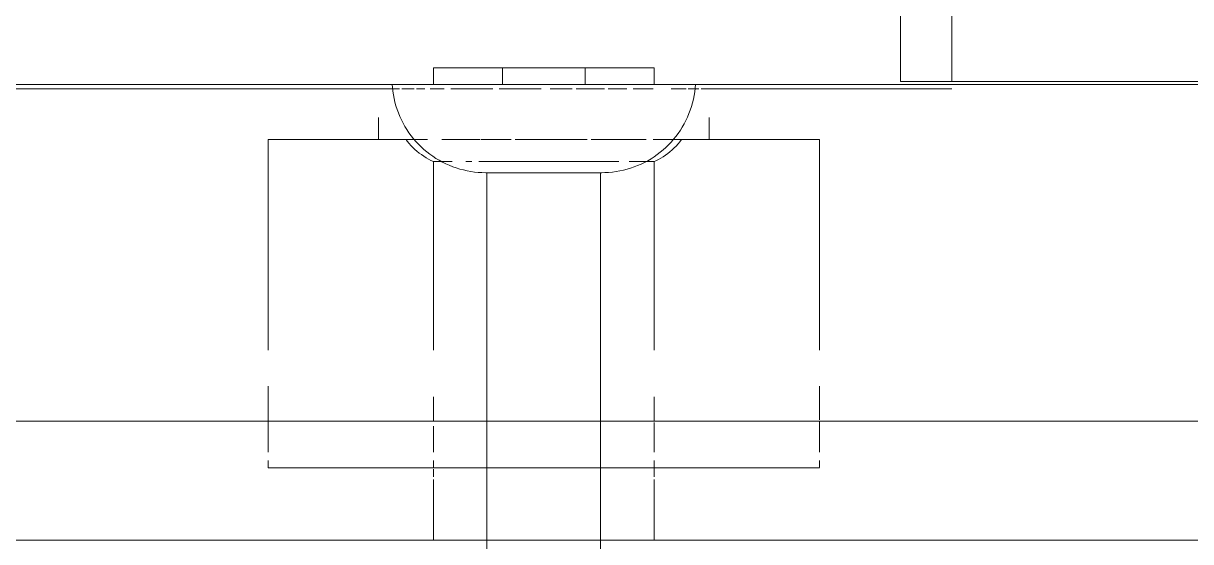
# Model space of a CAD drawing. Header units: millimetres. Extents: x -4000 to 187956, y -58990 to 162485.
# Drawn here: x 831.7 to 1043.3, y 81017 to 81111.1 of the extents above; entities that cross this region are included whole.
import ezdxf

# ---------------------------------------------------------------- set-up
doc = ezdxf.new("R2010")
doc.units = ezdxf.units.MM
for name, color, linetype, lineweight in [('A-FLOR', 192, 'Continuous', 13), ('A-FLOR-PATT', 8, 'Continuous', 13), ('A-WALL', 113, 'Continuous', 13), ('P-SANR-FIXT', 6, 'Continuous', 9)]:
    doc.layers.add(name, color=color, linetype=linetype, lineweight=lineweight)

# ---------------------------------------------------------------- blocks, each defined once
blk = doc.blocks.new('C2400 - C2400-504579-0_000')
at = {"layer": 'P-SANR-FIXT', "color": 250}
for p, q in [((-20, 3), (-20, 0)), ((-19.32, 3), (-20, 3)), ((-3.77, 3), (-20, 3)), ((-7.5, 3), (-7.5, 0)), ((-3.75, 3), (-7.5, 3)), ((7.5, 3), (-7.5, 3)), ((-7.5, 3), (-7.5, 0)), ((-3.75, 3), (-7.5, 3)), ((7.5, 3), (-7.5, 3)), ((-7.5, 3), (-7.5, 0)), ((-3.75, 3), (-7.5, 3)), ((7.5, 3), (-7.5, 3)), ((7.5, 3), (3.75, 3)), ((7.5, 3), (3.75, 3)), ((7.5, 3), (3.75, 3)), ((20, 3), (3.77, 3)), ((7.5, 0), (7.5, 3)), ((7.5, 0), (7.5, 3)), ((7.5, 0), (7.5, 3)), ((20, 3), (19.32, 3)), ((20, 0), (20, 3)), ((-26.15, 0), (-304.5, 0)), ((304.5, 0), (26.15, 0)), ((-16.16, 0), (-26.15, 0)), ((-16.16, 0), (-26.15, 0)), ((-16.16, 0), (-26.15, 0)), ((-16.16, 0), (-26.15, 0)), ((0, 0), (-15.68, 0)), ((0, 0), (-15.68, 0)), ((0, 0), (-15.68, 0)), ((0, 0), (-15.68, 0)), ((26.15, 0), (0, 0)), ((26.15, 0), (0, 0)), ((26.15, 0), (0, 0)), ((26.15, 0), (0, 0)), ((-10.3, -16), (-10.3, -116.64)), ((0, -16), (-10.3, -16)), ((-10.3, -16), (-10.3, -116.64)), ((0, -16), (-10.3, -16)), ((-10.3, -16), (-10.3, -116.64)), ((0, -16), (-10.3, -16)), ((-10.3, -16), (-10.3, -116.64)), ((0, -16), (-10.3, -16)), ((10.3, -16), (0, -16)), ((10.3, -16), (0, -16)), ((10.3, -16), (0, -16)), ((10.3, -16), (0, -16)), ((10.3, -116.64), (10.3, -16)), ((10.3, -116.64), (10.3, -16)), ((10.3, -116.64), (10.3, -16)), ((10.3, -116.64), (10.3, -16)), ((-267.5, -82.69), (-8.92, -82.69)), ((-8.92, -82.69), (-267.5, -82.69)), ((8.92, -82.69), (267.55, -82.69)), ((267.55, -82.69), (8.92, -82.69))]:
    blk.add_line(p, q, dxfattribs=at)
at = {"layer": 'P-SANR-FIXT', "color": 252}
for p, q in [((-3.77, 3), (-19.32, 3)), ((19.32, 3), (3.77, 3)), ((-27, 0), (-30, 0)), ((30, 0), (27, 0)), ((-30, -6), (-30, -10)), ((30, -10), (30, -6)), ((-50, -48.19), (-50, -10)), ((-50, -10), (-21.06, -10)), ((22.35, -10), (50, -10)), ((50, -10), (50, -48.19)), ((-50, -61.06), (-50, -56.65)), ((50, -56.65), (50, -60.86)), ((-8.92, -61.06), (-288.04, -61.06)), ((-50, -61.06), (-8.92, -61.06)), ((288.04, -61.06), (8.92, -61.06)), ((8.92, -61.06), (50, -61.06))]:
    blk.add_line(p, q, dxfattribs=at)
at = {"layer": 'P-SANR-FIXT', "color": 254}
for p, q in [((3.77, 3), (-3.77, 3)), ((0, 3), (-3.77, 3)), ((-1.94, 3), (-3.75, 3)), ((-1.94, 3), (-3.75, 3)), ((-1.94, 3), (-3.75, 3)), ((0, 3), (-1.94, 3)), ((0, 3), (-1.94, 3)), ((0, 3), (-1.94, 3)), ((1.94, 3), (0, 3)), ((1.94, 3), (0, 3)), ((1.94, 3), (0, 3)), ((3.77, 3), (0, 3)), ((3.75, 3), (1.94, 3)), ((3.75, 3), (1.94, 3)), ((3.75, 3), (1.94, 3)), ((-16.16, 0), (-26.15, 0)), ((-3.75, 0), (-15.61, 0)), ((26.15, 0), (3.75, 0)), ((-16.16, 0), (-26.15, 0)), ((-16.16, 0), (-26.15, 0)), ((-16.16, 0), (-26.15, 0)), ((-16.16, 0), (-26.15, 0)), ((-15.68, 0), (-16.16, 0)), ((-15.68, 0), (-16.16, 0)), ((-15.68, 0), (-16.16, 0)), ((-15.68, 0), (-16.16, 0)), ((-3.99, 0), (-15.68, 0)), ((-3.99, 0), (-15.68, 0)), ((-3.99, 0), (-15.68, 0)), ((-3.99, 0), (-15.68, 0)), ((-7.5, 0), (-7.24, 0)), ((-7.5, 0), (-7.24, 0)), ((-7.5, 0), (-7.24, 0)), ((-7.5, 0), (-7.24, 0)), ((-7.5, 0), (-7.24, 0)), ((-7.5, 0), (-7.24, 0)), ((-7.24, 0), (-6.5, 0)), ((-7.24, 0), (-6.5, 0)), ((-7.24, 0), (-6.5, 0)), ((-7.24, 0), (-6.5, 0)), ((-7.24, 0), (-6.5, 0)), ((-7.24, 0), (-3.75, 0)), ((-6.5, 0), (-5.3, 0)), ((-6.5, 0), (-5.3, 0)), ((-6.5, 0), (-5.3, 0)), ((-6.5, 0), (-3.75, 0)), ((-6.5, 0), (-5.3, 0)), ((-5.3, 0), (-3.75, 0)), ((-5.3, 0), (-3.75, 0)), ((-5.3, 0), (-3.75, 0)), ((-5.3, 0), (-1.94, 0)), ((-3.75, 0), (-1.94, 0)), ((-3.75, 0), (-1.94, 0)), ((-1.94, 0), (0, 0)), ((-1.94, 0), (0, 0)), ((-1.94, 0), (1.94, 0)), ((0, 0), (1.94, 0)), ((0, 0), (1.94, 0)), ((1.94, 0), (3.75, 0)), ((1.94, 0), (5.3, 0)), ((1.94, 0), (6.5, 0)), ((3.75, 0), (5.3, 0)), ((3.75, 0), (5.3, 0)), ((3.75, 0), (6.5, 0)), ((3.75, 0), (5.3, 0)), ((16.16, 0), (3.99, 0)), ((16.16, 0), (3.99, 0)), ((16.16, 0), (3.99, 0)), ((16.16, 0), (3.99, 0)), ((5.3, 0), (6.5, 0)), ((5.3, 0), (6.5, 0)), ((5.3, 0), (6.5, 0)), ((5.3, 0), (6.5, 0)), ((6.5, 0), (7.24, 0)), ((6.5, 0), (7.24, 0)), ((6.5, 0), (7.24, 0)), ((6.5, 0), (7.24, 0)), ((6.5, 0), (7.24, 0)), ((6.5, 0), (7.24, 0)), ((7.24, 0), (7.5, 0)), ((7.24, 0), (7.5, 0)), ((7.24, 0), (7.5, 0)), ((7.24, 0), (7.5, 0)), ((7.24, 0), (7.5, 0)), ((7.24, 0), (7.5, 0)), ((26.15, 0), (16.16, 0)), ((26.15, 0), (16.16, 0)), ((26.15, 0), (16.16, 0)), ((26.15, 0), (16.16, 0)), ((-28.53, -10), (-22.05, -10)), ((-21.91, -10), (-23.37, -10)), ((-21.91, -10), (-23.37, -10)), ((24.94, -10), (28.53, -10)), ((-18.48, -13.99), (-20, -13.99)), ((-13.06, -13.99), (-14.14, -13.99)), ((-9.98, -13.99), (-11.11, -13.99)), ((20, -13.99), (16.63, -13.99)), ((0, -16), (-8.92, -16)), ((0, -16), (-8.92, -16)), ((0, -16), (-8.92, -16)), ((0, -16), (-8.92, -16)), ((8.92, -16), (0, -16)), ((8.92, -16), (0, -16)), ((8.92, -16), (0, -16)), ((8.92, -16), (0, -16)), ((-50, -61.06), (-50, -66.71)), ((20, -66.71), (20, -61.35)), ((50, -66.71), (50, -61.06)), ((-20, -62.01), (-20, -66.71)), ((-50, -68.25), (-50, -69.54)), ((-20, -68.25), (-20, -69.54)), ((20, -69.54), (20, -68.25)), ((50, -69.48), (50, -68.25)), ((-8.92, -82.69), (8.92, -82.69)), ((8.92, -82.69), (-8.92, -82.69))]:
    blk.add_line(p, q, dxfattribs=at)
at = {"layer": 'P-SANR-FIXT', "color": 50}
for p, q in [((3.75, 0), (-3.75, 0)), ((-19.9, 0), (-27, 0)), ((-17.63, 0), (-27, 0)), ((-20, 0), (-19.32, 0)), ((-20, 0), (-19.32, 0)), ((-17.63, 0), (-19.9, 0)), ((-19.32, 0), (-17.72, 0)), ((-19.32, 0), (-17.72, 0)), ((-16.34, 0), (-17.63, 0)), ((-15.68, 0), (-16.16, 0)), ((-15.68, 0), (-16.16, 0)), ((-15.68, 0), (-16.16, 0)), ((-15.68, 0), (-16.16, 0)), ((-9.27, 0), (-15.84, 0)), ((-4, 0), (-15.84, 0)), ((-15.74, 0), (-14.14, 0)), ((-15.74, 0), (-14.14, 0)), ((-14.14, 0), (-10, 0)), ((-14.14, 0), (-10, 0)), ((-10, 0), (-8.87, 0)), ((-10, 0), (-8.87, 0)), ((-4, 0), (-8.52, 0)), ((-8.15, 0), (-5.18, 0)), ((-8.15, 0), (-5.18, 0)), ((-5.18, 0), (-3.77, 0)), ((-5.18, 0), (-3.77, 0)), ((0, 0), (-4, 0)), ((0, 0), (-4, 0)), ((0, 0), (-3.99, 0)), ((0, 0), (-3.99, 0)), ((0, 0), (-3.99, 0)), ((0, 0), (-3.99, 0)), ((-3.77, 0), (0, 0)), ((-3.77, 0), (0, 0)), ((-3.75, 0), (-1.94, 0)), ((-3.75, 0), (-1.94, 0)), ((-3.75, 0), (-1.94, 0)), ((-1.94, 0), (0, 0)), ((-1.94, 0), (0, 0)), ((-1.94, 0), (0, 0)), ((0, 0), (1.94, 0)), ((3.99, 0), (0, 0)), ((0, 0), (1.94, 0)), ((3.99, 0), (0, 0)), ((3.99, 0), (0, 0)), ((3.99, 0), (0, 0)), ((4, 0), (0, 0)), ((4, 0), (0, 0)), ((0, 0), (1.94, 0)), ((0, 0), (3.77, 0)), ((0, 0), (3.77, 0)), ((1.94, 0), (3.75, 0)), ((1.94, 0), (3.75, 0)), ((1.94, 0), (3.75, 0)), ((3.77, 0), (5.18, 0)), ((3.77, 0), (5.18, 0)), ((5.5, 0), (4, 0)), ((17.63, 0), (4, 0)), ((5.61, 0), (10, 0)), ((5.61, 0), (10, 0)), ((16.34, 0), (5.94, 0)), ((10, 0), (14.14, 0)), ((10, 0), (14.14, 0)), ((14.14, 0), (16.29, 0)), ((14.14, 0), (16.29, 0)), ((19.9, 0), (17.63, 0)), ((27, 0), (17.63, 0)), ((17.72, 0), (19.32, 0)), ((17.72, 0), (19.32, 0)), ((19.32, 0), (20, 0)), ((19.32, 0), (20, 0)), ((27, 0), (20.55, 0)), ((-15.94, -10), (-18.48, -10)), ((-15.94, -10), (-18.48, -10)), ((-18.02, -10), (-15.61, -10)), ((-17.63, -10), (-15.84, -10)), ((-17.63, -10), (-15.84, -10)), ((-14.68, -10), (-15.94, -10)), ((-14.68, -10), (-15.94, -10)), ((-15.46, -10), (-12.05, -10)), ((-15.19, -10), (-11.6, -10)), ((-14.99, -10), (-12.05, -10)), ((-11.9, -10), (-14.68, -10)), ((-11.9, -10), (-14.68, -10)), ((-11.43, -10), (-6.25, -10)), ((-6.23, -10), (-11.3, -10)), ((-10.97, -10), (-5.89, -10)), ((-10.78, -10), (-6.3, -10)), ((-6.28, -10), (-10.67, -10)), ((-5.18, -10), (0, -10)), ((-5.18, -10), (0, -10)), ((0, -10), (-5.17, -10)), ((0, -10), (-5.17, -10)), ((-4.87, -10), (7.45, -10)), ((0, -10), (7.87, -10)), ((0, -10), (7.87, -10)), ((7.83, -10), (0, -10)), ((7.83, -10), (0, -10)), ((8.6, -10), (18.56, -10)), ((9.05, -10), (17.63, -10)), ((10.67, -10), (9.2, -10)), ((13.69, -10), (9.2, -10)), ((9.27, -10), (10.78, -10)), ((13.69, -10), (11.56, -10)), ((11.7, -10), (13.93, -10)), ((18.48, -10), (15.35, -10)), ((18.48, -10), (15.35, -10)), ((15.43, -10), (17.63, -10)), ((19.82, -10), (22.35, -10)), ((20.55, -10), (23.5, -10)), ((20.55, -10), (23.5, -10)), ((22.89, -10), (20.81, -10)), ((22.89, -10), (20.81, -10)), ((-16.63, -13.99), (-18.48, -13.99)), ((-16.63, -13.99), (-18.48, -13.99)), ((-8.32, -13.99), (-9.98, -13.99)), ((0, -13.99), (-9.98, -13.99)), ((-4.89, -13.99), (-7.65, -13.99)), ((0, -13.99), (-3.9, -13.99)), ((3.9, -13.99), (0, -13.99)), ((13.6, -13.99), (0, -13.99)), ((7.65, -13.99), (4.89, -13.99)), ((13.6, -13.99), (8.32, -13.99)), ((8.92, -61.06), (-8.92, -61.06)), ((-8.92, -61.06), (8.92, -61.06)), ((-8.92, -69.54), (8.92, -69.54))]:
    blk.add_line(p, q, dxfattribs=at)
at = {"layer": 'P-SANR-FIXT', "color": 253}
for p, q in [((-27, 0), (-28.53, 0)), ((28.53, 0), (27, 0)), ((-50, -10), (-50, -13.43)), ((-30, -10), (-22.05, -10)), ((23.5, -10), (30, -10)), ((50, -13.43), (50, -10)), ((-50, -13.43), (-50, -48.19)), ((-20, -13.99), (-20, -48.19)), ((-18.48, -13.99), (-20, -13.99)), ((-13.06, -13.99), (-14.14, -13.99)), ((-9.98, -13.99), (-11.81, -13.99)), ((20, -13.99), (15.48, -13.99)), ((20, -48.19), (20, -13.99)), ((50, -48.19), (50, -13.43)), ((-50, -54.74), (-50, -57.37)), ((50, -57.37), (50, -54.74)), ((-20, -56.65), (-20, -61.06)), ((20, -61.06), (20, -56.65)), ((-50, -57.37), (-50, -61.06)), ((50, -60.86), (50, -57.37)), ((-50, -66.71), (-50, -61.06)), ((50, -61.06), (50, -66.71)), ((-50, -69.54), (-50, -68.25)), ((-50, -69.54), (-8.92, -69.54)), ((-20, -69.81), (-20, -71.18)), ((8.92, -69.54), (50, -69.54)), ((20, -71.18), (20, -69.62)), ((50, -68.25), (50, -69.48)), ((-20, -71.68), (-20, -82.69)), ((20, -82.69), (20, -71.68))]:
    blk.add_line(p, q, dxfattribs=at)
at = {"layer": 'P-SANR-FIXT', "color": 250, "flags": 128}
for points in [[(-10.53, -16), (-11.21, -15.99), (-11.89, -15.95), (-12.56, -15.88), (-13.24, -15.78), (-13.91, -15.66), (-14.57, -15.51), (-15.23, -15.34), (-15.88, -15.14), (-16.52, -14.91), (-17.15, -14.66), (-17.77, -14.38), (-18.38, -14.08), (-18.98, -13.75), (-19.56, -13.4), (-20.13, -13.03), (-20.68, -12.64), (-21.22, -12.22), (-21.74, -11.78), (-22.24, -11.32), (-22.72, -10.84), (-23.19, -10.35), (-23.63, -9.83), (-24.06, -9.3), (-24.46, -8.75), (-24.83, -8.19), (-25.19, -7.61), (-25.52, -7.01), (-25.83, -6.41), (-26.12, -5.79), (-26.37, -5.16), (-26.61, -4.52), (-26.82, -3.87), (-27, -3.22), (-27.15, -2.56), (-27.28, -1.89), (-27.38, -1.22), (-27.46, -0.54), (-27.5, 0)], [(-10.53, -16), (-11.21, -15.99), (-11.89, -15.95), (-12.56, -15.88), (-13.24, -15.78), (-13.91, -15.66), (-14.57, -15.51), (-15.23, -15.34), (-15.88, -15.14), (-16.52, -14.91), (-17.15, -14.66), (-17.77, -14.38), (-18.38, -14.08), (-18.98, -13.75), (-19.56, -13.4), (-20.13, -13.03), (-20.68, -12.64), (-21.22, -12.22), (-21.74, -11.78), (-22.24, -11.32), (-22.72, -10.84), (-23.19, -10.35), (-23.63, -9.83), (-24.06, -9.3), (-24.46, -8.75), (-24.83, -8.19), (-25.19, -7.61), (-25.52, -7.01), (-25.83, -6.41), (-26.12, -5.79), (-26.37, -5.16), (-26.61, -4.52), (-26.82, -3.87), (-27, -3.22), (-27.15, -2.56), (-27.28, -1.89), (-27.38, -1.22), (-27.46, -0.54), (-27.5, 0)], [(-10.53, -16), (-11.21, -15.99), (-11.89, -15.95), (-12.56, -15.88), (-13.24, -15.78), (-13.91, -15.66), (-14.57, -15.51), (-15.23, -15.34), (-15.88, -15.14), (-16.52, -14.91), (-17.15, -14.66), (-17.77, -14.38), (-18.38, -14.08), (-18.98, -13.75), (-19.56, -13.4), (-20.13, -13.03), (-20.68, -12.64), (-21.22, -12.22), (-21.74, -11.78), (-22.24, -11.32), (-22.72, -10.84), (-23.19, -10.35), (-23.63, -9.83), (-24.06, -9.3), (-24.46, -8.75), (-24.83, -8.19), (-25.19, -7.61), (-25.52, -7.01), (-25.83, -6.41), (-26.12, -5.79), (-26.37, -5.16), (-26.61, -4.52), (-26.82, -3.87), (-27, -3.22), (-27.15, -2.56), (-27.28, -1.89), (-27.38, -1.22), (-27.46, -0.54), (-27.5, 0)], [(-10.53, -16), (-11.21, -15.99), (-11.89, -15.95), (-12.56, -15.88), (-13.24, -15.78), (-13.91, -15.66), (-14.57, -15.51), (-15.23, -15.34), (-15.88, -15.14), (-16.52, -14.91), (-17.15, -14.66), (-17.77, -14.38), (-18.38, -14.08), (-18.98, -13.75), (-19.56, -13.4), (-20.13, -13.03), (-20.68, -12.64), (-21.22, -12.22), (-21.74, -11.78), (-22.24, -11.32), (-22.72, -10.84), (-23.19, -10.35), (-23.63, -9.83), (-24.06, -9.3), (-24.46, -8.75), (-24.83, -8.19), (-25.19, -7.61), (-25.52, -7.01), (-25.83, -6.41), (-26.12, -5.79), (-26.37, -5.16), (-26.61, -4.52), (-26.82, -3.87), (-27, -3.22), (-27.15, -2.56), (-27.28, -1.89), (-27.38, -1.22), (-27.46, -0.54), (-27.5, 0)], [(27.5, 0), (27.45, -0.68), (27.37, -1.35), (27.26, -2.02), (27.12, -2.69), (26.96, -3.35), (26.78, -4.01), (26.56, -4.65), (26.32, -5.29), (26.06, -5.91), (25.77, -6.53), (25.46, -7.13), (25.12, -7.72), (24.76, -8.3), (24.38, -8.86), (23.97, -9.41), (23.54, -9.94), (23.1, -10.45), (22.63, -10.94), (22.14, -11.42), (21.64, -11.87), (21.11, -12.3), (20.57, -12.72), (20.02, -13.11), (19.44, -13.48), (18.86, -13.82), (18.26, -14.14), (17.65, -14.44), (17.02, -14.71), (16.39, -14.96), (15.75, -15.18), (15.1, -15.38), (14.44, -15.54), (13.77, -15.69), (13.1, -15.8), (12.43, -15.89), (11.75, -15.96), (11.07, -15.99), (10.53, -16)], [(27.5, 0), (27.45, -0.68), (27.37, -1.35), (27.26, -2.02), (27.12, -2.69), (26.96, -3.35), (26.78, -4.01), (26.56, -4.65), (26.32, -5.29), (26.06, -5.91), (25.77, -6.53), (25.46, -7.13), (25.12, -7.72), (24.76, -8.3), (24.38, -8.86), (23.97, -9.41), (23.54, -9.94), (23.1, -10.45), (22.63, -10.94), (22.14, -11.42), (21.64, -11.87), (21.11, -12.3), (20.57, -12.72), (20.02, -13.11), (19.44, -13.48), (18.86, -13.82), (18.26, -14.14), (17.65, -14.44), (17.02, -14.71), (16.39, -14.96), (15.75, -15.18), (15.1, -15.38), (14.44, -15.54), (13.77, -15.69), (13.1, -15.8), (12.43, -15.89), (11.75, -15.96), (11.07, -15.99), (10.53, -16)], [(27.5, 0), (27.45, -0.68), (27.37, -1.35), (27.26, -2.02), (27.12, -2.69), (26.96, -3.35), (26.78, -4.01), (26.56, -4.65), (26.32, -5.29), (26.06, -5.91), (25.77, -6.53), (25.46, -7.13), (25.12, -7.72), (24.76, -8.3), (24.38, -8.86), (23.97, -9.41), (23.54, -9.94), (23.1, -10.45), (22.63, -10.94), (22.14, -11.42), (21.64, -11.87), (21.11, -12.3), (20.57, -12.72), (20.02, -13.11), (19.44, -13.48), (18.86, -13.82), (18.26, -14.14), (17.65, -14.44), (17.02, -14.71), (16.39, -14.96), (15.75, -15.18), (15.1, -15.38), (14.44, -15.54), (13.77, -15.69), (13.1, -15.8), (12.43, -15.89), (11.75, -15.96), (11.07, -15.99), (10.53, -16)], [(27.5, 0), (27.45, -0.68), (27.37, -1.35), (27.26, -2.02), (27.12, -2.69), (26.96, -3.35), (26.78, -4.01), (26.56, -4.65), (26.32, -5.29), (26.06, -5.91), (25.77, -6.53), (25.46, -7.13), (25.12, -7.72), (24.76, -8.3), (24.38, -8.86), (23.97, -9.41), (23.54, -9.94), (23.1, -10.45), (22.63, -10.94), (22.14, -11.42), (21.64, -11.87), (21.11, -12.3), (20.57, -12.72), (20.02, -13.11), (19.44, -13.48), (18.86, -13.82), (18.26, -14.14), (17.65, -14.44), (17.02, -14.71), (16.39, -14.96), (15.75, -15.18), (15.1, -15.38), (14.44, -15.54), (13.77, -15.69), (13.1, -15.8), (12.43, -15.89), (11.75, -15.96), (11.07, -15.99), (10.53, -16)], [(-10.53, -16), (-10.52, -16), (-10.5, -16), (-10.45, -16), (-10.4, -16), (-10.32, -16), (-10.23, -16), (-10.12, -16), (-10, -16), (-9.85, -16), (-9.7, -16), (-9.53, -16), (-9.34, -16), (-9.14, -16), (-8.92, -16), (-8.69, -16), (-8.45, -16), (-8.19, -16), (-7.92, -16), (-7.63, -16), (-7.34, -16), (-7.03, -16), (-6.71, -16), (-6.38, -16), (-6.04, -16), (-5.69, -16), (-5.33, -16), (-4.96, -16), (-4.59, -16), (-4.2, -16), (-3.82, -16), (-3.42, -16), (-3.02, -16), (-2.61, -16), (-2.2, -16), (-1.79, -16), (-1.37, -16), (-0.95, -16), (-0.53, -16), (-0.11, -16), (0, -16)], [(0, -16), (-0.42, -16), (-0.84, -16), (-1.26, -16), (-1.68, -16), (-2.09, -16), (-2.5, -16), (-2.91, -16), (-3.31, -16), (-3.71, -16), (-4.1, -16), (-4.49, -16), (-4.86, -16), (-5.23, -16), (-5.59, -16), (-5.95, -16), (-6.29, -16), (-6.62, -16), (-6.94, -16), (-7.25, -16), (-7.55, -16), (-7.84, -16), (-8.12, -16), (-8.38, -16), (-8.63, -16), (-8.86, -16), (-9.08, -16), (-9.29, -16), (-9.48, -16), (-9.65, -16), (-9.81, -16), (-9.96, -16), (-10.09, -16), (-10.2, -16), (-10.3, -16), (-10.38, -16), (-10.44, -16), (-10.49, -16), (-10.52, -16), (-10.53, -16)], [(-10.53, -16), (-10.52, -16), (-10.5, -16), (-10.45, -16), (-10.4, -16), (-10.32, -16), (-10.23, -16), (-10.12, -16), (-10, -16), (-9.85, -16), (-9.7, -16), (-9.53, -16), (-9.34, -16), (-9.14, -16), (-8.92, -16), (-8.69, -16), (-8.45, -16), (-8.19, -16), (-7.92, -16), (-7.63, -16), (-7.34, -16), (-7.03, -16), (-6.71, -16), (-6.38, -16), (-6.04, -16), (-5.69, -16), (-5.33, -16), (-4.96, -16), (-4.59, -16), (-4.2, -16), (-3.82, -16), (-3.42, -16), (-3.02, -16), (-2.61, -16), (-2.2, -16), (-1.79, -16), (-1.37, -16), (-0.95, -16), (-0.53, -16), (-0.11, -16), (0, -16)], [(0, -16), (-0.42, -16), (-0.84, -16), (-1.26, -16), (-1.68, -16), (-2.09, -16), (-2.5, -16), (-2.91, -16), (-3.31, -16), (-3.71, -16), (-4.1, -16), (-4.49, -16), (-4.86, -16), (-5.23, -16), (-5.59, -16), (-5.95, -16), (-6.29, -16), (-6.62, -16), (-6.94, -16), (-7.25, -16), (-7.55, -16), (-7.84, -16), (-8.12, -16), (-8.38, -16), (-8.63, -16), (-8.86, -16), (-9.08, -16), (-9.29, -16), (-9.48, -16), (-9.65, -16), (-9.81, -16), (-9.96, -16), (-10.09, -16), (-10.2, -16), (-10.3, -16), (-10.38, -16), (-10.44, -16), (-10.49, -16), (-10.52, -16), (-10.53, -16)], [(-10.53, -16), (-10.52, -16), (-10.5, -16), (-10.45, -16), (-10.4, -16), (-10.32, -16), (-10.23, -16), (-10.12, -16), (-10, -16), (-9.85, -16), (-9.7, -16), (-9.53, -16), (-9.34, -16), (-9.14, -16), (-8.92, -16), (-8.69, -16), (-8.45, -16), (-8.19, -16), (-7.92, -16), (-7.63, -16), (-7.34, -16), (-7.03, -16), (-6.71, -16), (-6.38, -16), (-6.04, -16), (-5.69, -16), (-5.33, -16), (-4.96, -16), (-4.59, -16), (-4.2, -16), (-3.82, -16), (-3.42, -16), (-3.02, -16), (-2.61, -16), (-2.2, -16), (-1.79, -16), (-1.37, -16), (-0.95, -16), (-0.53, -16), (-0.11, -16), (0, -16)], [(0, -16), (-0.42, -16), (-0.84, -16), (-1.26, -16), (-1.68, -16), (-2.09, -16), (-2.5, -16), (-2.91, -16), (-3.31, -16), (-3.71, -16), (-4.1, -16), (-4.49, -16), (-4.86, -16), (-5.23, -16), (-5.59, -16), (-5.95, -16), (-6.29, -16), (-6.62, -16), (-6.94, -16), (-7.25, -16), (-7.55, -16), (-7.84, -16), (-8.12, -16), (-8.38, -16), (-8.63, -16), (-8.86, -16), (-9.08, -16), (-9.29, -16), (-9.48, -16), (-9.65, -16), (-9.81, -16), (-9.96, -16), (-10.09, -16), (-10.2, -16), (-10.3, -16), (-10.38, -16), (-10.44, -16), (-10.49, -16), (-10.52, -16), (-10.53, -16)], [(-10.53, -16), (-10.52, -16), (-10.5, -16), (-10.45, -16), (-10.4, -16), (-10.32, -16), (-10.23, -16), (-10.12, -16), (-10, -16), (-9.85, -16), (-9.7, -16), (-9.53, -16), (-9.34, -16), (-9.14, -16), (-8.92, -16), (-8.69, -16), (-8.45, -16), (-8.19, -16), (-7.92, -16), (-7.63, -16), (-7.34, -16), (-7.03, -16), (-6.71, -16), (-6.38, -16), (-6.04, -16), (-5.69, -16), (-5.33, -16), (-4.96, -16), (-4.59, -16), (-4.2, -16), (-3.82, -16), (-3.42, -16), (-3.02, -16), (-2.61, -16), (-2.2, -16), (-1.79, -16), (-1.37, -16), (-0.95, -16), (-0.53, -16), (-0.11, -16), (0, -16)], [(0, -16), (-0.42, -16), (-0.84, -16), (-1.26, -16), (-1.68, -16), (-2.09, -16), (-2.5, -16), (-2.91, -16), (-3.31, -16), (-3.71, -16), (-4.1, -16), (-4.49, -16), (-4.86, -16), (-5.23, -16), (-5.59, -16), (-5.95, -16), (-6.29, -16), (-6.62, -16), (-6.94, -16), (-7.25, -16), (-7.55, -16), (-7.84, -16), (-8.12, -16), (-8.38, -16), (-8.63, -16), (-8.86, -16), (-9.08, -16), (-9.29, -16), (-9.48, -16), (-9.65, -16), (-9.81, -16), (-9.96, -16), (-10.09, -16), (-10.2, -16), (-10.3, -16), (-10.38, -16), (-10.44, -16), (-10.49, -16), (-10.52, -16), (-10.53, -16)], [(10.53, -16), (10.52, -16), (10.5, -16), (10.45, -16), (10.4, -16), (10.32, -16), (10.23, -16), (10.12, -16), (10, -16), (9.85, -16), (9.7, -16), (9.53, -16), (9.34, -16), (9.14, -16), (8.92, -16), (8.69, -16), (8.45, -16), (8.19, -16), (7.92, -16), (7.63, -16), (7.34, -16), (7.03, -16), (6.71, -16), (6.38, -16), (6.04, -16), (5.69, -16), (5.33, -16), (4.96, -16), (4.59, -16), (4.2, -16), (3.82, -16), (3.42, -16), (3.02, -16), (2.61, -16), (2.2, -16), (1.79, -16), (1.37, -16), (0.95, -16), (0.53, -16), (0.11, -16), (0, -16)], [(0, -16), (0.42, -16), (0.84, -16), (1.26, -16), (1.68, -16), (2.09, -16), (2.5, -16), (2.91, -16), (3.31, -16), (3.71, -16), (4.1, -16), (4.49, -16), (4.86, -16), (5.23, -16), (5.59, -16), (5.95, -16), (6.29, -16), (6.62, -16), (6.94, -16), (7.25, -16), (7.55, -16), (7.84, -16), (8.12, -16), (8.38, -16), (8.63, -16), (8.86, -16), (9.08, -16), (9.29, -16), (9.48, -16), (9.65, -16), (9.81, -16), (9.96, -16), (10.09, -16), (10.2, -16), (10.3, -16), (10.38, -16), (10.44, -16), (10.49, -16), (10.52, -16), (10.53, -16)], [(10.53, -16), (10.52, -16), (10.5, -16), (10.45, -16), (10.4, -16), (10.32, -16), (10.23, -16), (10.12, -16), (10, -16), (9.85, -16), (9.7, -16), (9.53, -16), (9.34, -16), (9.14, -16), (8.92, -16), (8.69, -16), (8.45, -16), (8.19, -16), (7.92, -16), (7.63, -16), (7.34, -16), (7.03, -16), (6.71, -16), (6.38, -16), (6.04, -16), (5.69, -16), (5.33, -16), (4.96, -16), (4.59, -16), (4.2, -16), (3.82, -16), (3.42, -16), (3.02, -16), (2.61, -16), (2.2, -16), (1.79, -16), (1.37, -16), (0.95, -16), (0.53, -16), (0.11, -16), (0, -16)], [(0, -16), (0.42, -16), (0.84, -16), (1.26, -16), (1.68, -16), (2.09, -16), (2.5, -16), (2.91, -16), (3.31, -16), (3.71, -16), (4.1, -16), (4.49, -16), (4.86, -16), (5.23, -16), (5.59, -16), (5.95, -16), (6.29, -16), (6.62, -16), (6.94, -16), (7.25, -16), (7.55, -16), (7.84, -16), (8.12, -16), (8.38, -16), (8.63, -16), (8.86, -16), (9.08, -16), (9.29, -16), (9.48, -16), (9.65, -16), (9.81, -16), (9.96, -16), (10.09, -16), (10.2, -16), (10.3, -16), (10.38, -16), (10.44, -16), (10.49, -16), (10.52, -16), (10.53, -16)], [(10.53, -16), (10.52, -16), (10.5, -16), (10.45, -16), (10.4, -16), (10.32, -16), (10.23, -16), (10.12, -16), (10, -16), (9.85, -16), (9.7, -16), (9.53, -16), (9.34, -16), (9.14, -16), (8.92, -16), (8.69, -16), (8.45, -16), (8.19, -16), (7.92, -16), (7.63, -16), (7.34, -16), (7.03, -16), (6.71, -16), (6.38, -16), (6.04, -16), (5.69, -16), (5.33, -16), (4.96, -16), (4.59, -16), (4.2, -16), (3.82, -16), (3.42, -16), (3.02, -16), (2.61, -16), (2.2, -16), (1.79, -16), (1.37, -16), (0.95, -16), (0.53, -16), (0.11, -16), (0, -16)], [(0, -16), (0.42, -16), (0.84, -16), (1.26, -16), (1.68, -16), (2.09, -16), (2.5, -16), (2.91, -16), (3.31, -16), (3.71, -16), (4.1, -16), (4.49, -16), (4.86, -16), (5.23, -16), (5.59, -16), (5.95, -16), (6.29, -16), (6.62, -16), (6.94, -16), (7.25, -16), (7.55, -16), (7.84, -16), (8.12, -16), (8.38, -16), (8.63, -16), (8.86, -16), (9.08, -16), (9.29, -16), (9.48, -16), (9.65, -16), (9.81, -16), (9.96, -16), (10.09, -16), (10.2, -16), (10.3, -16), (10.38, -16), (10.44, -16), (10.49, -16), (10.52, -16), (10.53, -16)], [(10.53, -16), (10.52, -16), (10.5, -16), (10.45, -16), (10.4, -16), (10.32, -16), (10.23, -16), (10.12, -16), (10, -16), (9.85, -16), (9.7, -16), (9.53, -16), (9.34, -16), (9.14, -16), (8.92, -16), (8.69, -16), (8.45, -16), (8.19, -16), (7.92, -16), (7.63, -16), (7.34, -16), (7.03, -16), (6.71, -16), (6.38, -16), (6.04, -16), (5.69, -16), (5.33, -16), (4.96, -16), (4.59, -16), (4.2, -16), (3.82, -16), (3.42, -16), (3.02, -16), (2.61, -16), (2.2, -16), (1.79, -16), (1.37, -16), (0.95, -16), (0.53, -16), (0.11, -16), (0, -16)], [(0, -16), (0.42, -16), (0.84, -16), (1.26, -16), (1.68, -16), (2.09, -16), (2.5, -16), (2.91, -16), (3.31, -16), (3.71, -16), (4.1, -16), (4.49, -16), (4.86, -16), (5.23, -16), (5.59, -16), (5.95, -16), (6.29, -16), (6.62, -16), (6.94, -16), (7.25, -16), (7.55, -16), (7.84, -16), (8.12, -16), (8.38, -16), (8.63, -16), (8.86, -16), (9.08, -16), (9.29, -16), (9.48, -16), (9.65, -16), (9.81, -16), (9.96, -16), (10.09, -16), (10.2, -16), (10.3, -16), (10.38, -16), (10.44, -16), (10.49, -16), (10.52, -16), (10.53, -16)]]:
    blk.add_lwpolyline(points, dxfattribs=at)
at = {"layer": 'P-SANR-FIXT', "color": 253, "flags": 128}
for points in [[(-20, -13.99), (-20.46, -13.78), (-20.91, -13.54), (-21.35, -13.29), (-21.78, -13.02), (-22.2, -12.73), (-22.61, -12.43), (-23, -12.11), (-23.38, -11.77), (-23.75, -11.42), (-24.1, -11.05), (-24.44, -10.68), (-24.76, -10.28), (-24.98, -10)], [(24.98, -10), (24.67, -10.4), (24.34, -10.79), (24, -11.16), (23.64, -11.52), (23.27, -11.87), (22.88, -12.2), (22.49, -12.52), (22.08, -12.82), (21.65, -13.1), (21.22, -13.37), (20.78, -13.61), (20.32, -13.84), (20, -13.99)]]:
    blk.add_lwpolyline(points, dxfattribs=at)
blk = doc.blocks.new('CMF2_NHAXUONG_A_rvt-1-0_000')
at = {"layer": 'A-FLOR-PATT', "lineweight": 9}
h = blk.add_hatch(dxfattribs=at)
h.set_pattern_fill('FP_26', color=252, style=0, pattern_type=2)
h.set_pattern_definition([(270, (159525.1, 137899.7), (600, 4e-14), []), (0, (159525.1, 137899.7), (0, 600), [])])
h.paths.add_polyline_path([(153350, 499.64), (154799.88, 499.64), (154799.88, 5749.54), (153550, 5749.54), (153550, 4899.28), (153349.79, 4899.28), (153349.99, 751.94)])
h.paths.add_polyline_path([(160850.16, 499.64), (165000, 499.64), (165000, 999.28), (165499.79, 999.28), (165499.79, 1749.49), (160850.16, 1749.49), (160850.16, 751.94)])
h.paths.add_polyline_path([(161612.4, 692.63), (161106.49, 692.63), (161106.49, 1295.25), (161612.4, 1295.25), (161612.4, 751.94)])
h.paths.add_polyline_path([(162656.18, 692.63), (162150.27, 692.63), (162150.27, 1295.25), (162656.18, 1295.25), (162656.18, 751.94)])
h.paths.add_polyline_path([(164268.71, 692.63), (164268.71, 1295.25), (164774.62, 1295.25), (164774.62, 692.63)])
h.paths.add_polyline_path([(163221.93, 692.63), (163221.93, 1295.25), (163727.84, 1295.25), (163727.84, 692.63)])
h.paths.add_polyline_path([(153537.16, 761.69), (153537.16, 1267.6), (154139.79, 1267.6), (154139.79, 761.69), (153612.16, 761.69)])
h.paths.add_polyline_path([(153537.16, 1846.69), (153537.16, 2352.6), (154139.79, 2352.6), (154139.79, 1846.69), (153612.16, 1846.69)])
h.paths.add_polyline_path([(154139.79, 2871.7), (153537.16, 2871.7), (153537.16, 3377.61), (154139.79, 3377.61), (154139.79, 2942)])
h.paths.add_polyline_path([(162682.15, 3699.39), (165499.79, 3699.39), (165499.79, 4949.58), (162649.89, 4949.58), (162649.89, 3699.39)])
h.paths.add_polyline_path([(154139.79, 3896.7), (153537.16, 3896.7), (153537.16, 4402.61), (154139.79, 4402.04), (154139.79, 3964.03)])
h.paths.add_polyline_path([(163957.63, 4154.6), (163821.93, 4154.6), (163821.93, 4757.22), (164327.84, 4757.22), (164327.84, 4154.6), (164099.33, 4154.6)])
h.paths.add_polyline_path([(164771.93, 4154.6), (164771.93, 4757.22), (165277.84, 4757.22), (165277.84, 4154.6), (164949.66, 4154.6)])
h.paths.add_polyline_path([(153895.61, 4921.7), (153737.16, 4921.7), (153737.16, 5427.61), (154339.79, 5427.61), (154339.79, 4921.7), (154179.05, 4921.7)])
h.paths.add_polyline_path([(78549.79, 5349.52), (80774.79, 5349.52), (80774.79, 6362.02), (78549.79, 6362.02), (78549.79, 5424.09)])
h.paths.add_polyline_path([(80974.79, 5349.52), (82224.79, 5349.52), (82224.79, 7249.52), (80974.79, 7249.52), (80974.79, 5424.09)])
h.paths.add_polyline_path([(80587.16, 5565.67), (79984.54, 5565.67), (79984.54, 6071.58), (80587.16, 6071.58), (80587.16, 5716.1)])
h.paths.add_polyline_path([(81335.71, 5565.67), (81163.49, 5565.67), (81163.49, 6071.58), (81766.12, 6071.58), (81766.12, 5565.67), (81619.15, 5565.67)])
h.paths.add_polyline_path([(81163.49, 6528.17), (81163.49, 7034.08), (81766.12, 7034.08), (81766.12, 6528.17), (81619.15, 6528.17)])
h.paths.add_polyline_path([(556.14, 15799.64), (4199.78, 15799.64), (4199.78, 17049.64), (499.79, 17049.64), (499.79, 15799.64)])
h.paths.add_polyline_path([(1621.83, 15990.17), (1621.83, 16592.79), (2127.74, 16592.79), (2127.74, 15990.17), (1689.88, 15990.17)])
h.paths.add_polyline_path([(2681.91, 15990.17), (2546.83, 15990.17), (2546.83, 16592.79), (3052.74, 16592.79), (3052.74, 15990.17), (2823.63, 15990.17)])
h.paths.add_polyline_path([(3673.95, 15990.17), (3471.83, 15990.17), (3471.83, 16592.79), (3977.74, 16592.79), (3977.74, 15990.17), (3815.66, 15990.17)])
h.paths.add_polyline_path([(4199.78, 18499.58), (4199.78, 19749.58), (499.79, 19749.58), (499.79, 18499.58), (3957.38, 18499.58)])
h.paths.add_polyline_path([(2546.83, 18954.69), (2546.83, 19557.32), (3052.74, 19557.32), (3052.74, 18954.69), (2823.63, 18954.69)])
h.paths.add_polyline_path([(1973.32, 18954.69), (1621.83, 18954.69), (1621.83, 19557.32), (2127.74, 19557.32), (2127.74, 18954.69)])
h.paths.add_polyline_path([(1202.74, 18954.69), (696.83, 18954.69), (696.83, 19557.32), (1202.74, 19557.32), (1202.74, 19148.52)])
h.paths.add_polyline_path([(1689.88, 19949.58), (4199.78, 19949.58), (4199.78, 21199.58), (499.79, 21199.58), (499.79, 19949.58), (1123.01, 19949.58)])
h.paths.add_polyline_path([(696.83, 20137.56), (696.83, 20740.19), (1202.74, 20740.19), (1202.74, 20137.56), (839.57, 20137.56)])
h.paths.add_polyline_path([(3471.83, 20137.56), (3471.83, 20740.19), (3977.74, 20740.19), (3977.74, 20137.56), (3673.95, 20137.56)])
h.paths.add_polyline_path([(2127.74, 20137.56), (1621.83, 20137.56), (1621.83, 20740.19), (2127.74, 20740.19), (2127.74, 20170.56)])
h.paths.add_polyline_path([(3052.74, 20137.56), (2546.83, 20137.56), (2546.83, 20740.19), (3052.74, 20740.19), (3052.74, 20170.56)])
h.paths.add_polyline_path([(163249.04, 76099.64), (165500.21, 76099.64), (165500.21, 77349.64), (161850.21, 77349.64), (161850.21, 76099.64), (162682.15, 76099.64)])
h.paths.add_polyline_path([(1689.88, 76099.64), (4149.79, 76099.64), (4149.79, 77349.64), (499.79, 77349.64), (499.79, 76099.64), (1123.01, 76099.64)])
h.paths.add_polyline_path([(2590.58, 76552.26), (2590.58, 77154.88), (3096.49, 77154.88), (3096.49, 76552.26), (2681.91, 76552.26)])
h.paths.add_polyline_path([(1831.6, 76552.26), (1653.08, 76552.26), (1653.08, 77154.88), (2158.99, 77154.88), (2158.99, 76552.26), (1973.32, 76552.26)])
h.paths.add_polyline_path([(715.58, 76552.26), (715.58, 77154.88), (1221.49, 77154.88), (1221.49, 76552.26), (839.57, 76552.26)])
h.paths.add_polyline_path([(3815.66, 76552.26), (3528.08, 76552.26), (3528.08, 77154.88), (4033.99, 77154.88), (4033.99, 76552.26), (3957.38, 76552.26)])
h.paths.add_polyline_path([(163957.63, 76557.26), (163881.01, 76557.26), (163881.01, 77159.88), (164386.92, 77159.88), (164386.92, 76557.26), (164099.33, 76557.26)])
h.paths.add_polyline_path([(165091.39, 76557.26), (164797.26, 76557.26), (164797.26, 77159.88), (165303.17, 77159.88), (165303.17, 76557.26), (165233.11, 76557.26)])
h.paths.add_polyline_path([(162257, 76557.26), (162047.26, 76557.26), (162047.26, 77159.88), (162553.17, 77159.88), (162553.17, 76557.26), (162398.7, 76557.26)])
h.paths.add_polyline_path([(162968.51, 76557.26), (162968.51, 77159.88), (163474.42, 77159.88), (163474.42, 76557.26), (163107.31, 76557.26)])
h.paths.add_polyline_path([(499.79, 77549.64), (4149.79, 77549.64), (4149.79, 78799.69), (499.79, 78799.69), (499.79, 77842.41)])
h.paths.add_polyline_path([(165500.21, 77549.64), (165500.21, 78799.64), (161850.21, 78799.64), (161850.21, 77549.64), (164949.66, 77549.64)])
h.paths.add_polyline_path([(715.58, 77737.63), (715.58, 78340.25), (1221.49, 78340.25), (1221.49, 77737.63), (839.57, 77737.63)])
h.paths.add_polyline_path([(1653.08, 77737.63), (1653.08, 78340.25), (2158.99, 78340.25), (2158.99, 77737.63), (1689.88, 77737.63)])
h.paths.add_polyline_path([(2590.58, 77737.63), (2590.58, 78340.25), (3096.49, 78340.25), (3096.49, 77737.63), (2681.91, 77737.63)])
h.paths.add_polyline_path([(165233.11, 77742.62), (164778.51, 77742.62), (164778.51, 78345.25), (165284.42, 78345.25), (165284.42, 77742.62)])
h.paths.add_polyline_path([(162903.51, 77742.62), (162903.51, 78345.25), (163409.42, 78345.25), (163409.42, 77742.62), (162965.59, 77742.62)])
h.paths.add_polyline_path([(164346.92, 77742.62), (163841.01, 77742.62), (163841.01, 78345.25), (164346.92, 78345.25), (164346.92, 77842.41)])
h.paths.add_polyline_path([(161850.21, 80349.64), (165500.21, 80349.64), (165499.79, 81099.2), (165000, 81099.2), (165000, 81599.64), (161850.21, 81599.64), (161850.21, 80762.51)])
h.paths.add_polyline_path([(4149.79, 80349.64), (4149.79, 81599.55), (1000, 81599.55), (1000, 81099.2), (499.79, 81099.2), (500, 80350.4), (3957.38, 80349.68)])
h.paths.add_polyline_path([(163107.31, 80794.78), (162972.26, 80794.78), (162972.26, 81397.4), (163478.17, 81397.4), (163478.17, 80794.78), (163249.04, 80794.78)])
h.paths.add_polyline_path([(164398.17, 80794.78), (163892.26, 80794.78), (163892.26, 81397.4), (164398.17, 81397.4), (164398.17, 81054.52)])
h.paths.add_polyline_path([(162556.92, 80806.9), (162051.01, 80806.9), (162051.01, 81409.52), (162556.92, 81409.52), (162556.92, 80908.51)])
h.paths.add_polyline_path([(2965.35, 80820.03), (2515.58, 80820.03), (2515.58, 81422.65), (3021.49, 81422.65), (3021.49, 80820.03)])
h.paths.add_polyline_path([(1973.32, 80820.03), (1595.58, 80820.03), (1595.58, 81422.65), (2101.49, 81422.65), (2101.49, 80820.03)])
h.paths.add_polyline_path([(3448.08, 80820.03), (3448.08, 81422.65), (3953.99, 81422.65), (3953.99, 80820.03), (3532.22, 80820.03)])
h.paths.add_polyline_path([(85450, 134849.41), (87450, 134849.41), (87450, 135849.41), (85450, 135849.41), (85450, 135076.24)])
h.paths.add_polyline_path([(83319.78, 134849.41), (85250, 134849.41), (85250, 135849.41), (83250, 135849.41), (83250, 134849.41)])
h.paths.add_polyline_path([(85020.39, 135046.45), (84644.32, 135046.45), (84644.32, 135552.36), (85246.95, 135552.36), (85246.95, 135046.45)])
h.paths.add_polyline_path([(85862.19, 135048.95), (85862.19, 135554.86), (86464.82, 135554.86), (86464.82, 135048.95), (86154.14, 135048.95)])
h.paths.add_polyline_path([(11893.62, 135099.65), (12449.79, 135099.65), (12449.79, 140699.64), (11199.68, 140699.64), (11199.68, 135099.65), (11326.75, 135099.65)])
h.paths.add_polyline_path([(153549.79, 135099.75), (154799.68, 135099.75), (154799.68, 140699.64), (153549.79, 140699.64), (153549.79, 136244.28)])
h.paths.add_polyline_path([(11659.54, 135313.72), (11659.54, 135819.63), (12262.16, 135819.63), (12262.16, 135313.72), (11893.62, 135313.72)])
h.paths.add_polyline_path([(153895.61, 135313.72), (153742.07, 135313.72), (153742.07, 135819.63), (154344.69, 135819.63), (154344.69, 135313.72), (154037.33, 135313.72)])
h.paths.add_polyline_path([(163815.91, 135999.54), (165500.12, 135999.54), (165500.12, 137249.82), (162649.79, 137249.82), (162649.79, 135999.54)])
h.paths.add_polyline_path([(2823.63, 135999.54), (3349.79, 135999.54), (3349.79, 137249.81), (499.88, 137249.81), (499.88, 135999.54), (1689.88, 135999.54)])
h.paths.add_polyline_path([(1671.83, 136187.79), (1671.83, 136790.41), (2177.74, 136790.41), (2177.74, 136187.79), (1689.88, 136187.79)])
h.paths.add_polyline_path([(721.83, 136187.79), (721.83, 136790.41), (1227.74, 136790.41), (1227.74, 136187.79)])
h.paths.add_polyline_path([(164771.83, 136192.96), (164771.83, 136795.59), (165277.74, 136795.59), (165277.74, 136192.96), (164949.66, 136192.96)])
h.paths.add_polyline_path([(163821.83, 136192.96), (163821.83, 136795.59), (164327.74, 136795.59), (164327.74, 136192.96)])
h.paths.add_polyline_path([(12177.05, 136247.06), (11659.54, 136247.06), (11659.54, 136752.97), (12262.16, 136752.97), (12262.16, 136247.06)])
h.paths.add_polyline_path([(154037.33, 136247.06), (153742.07, 136247.06), (153742.07, 136752.97), (154344.69, 136752.97), (154344.69, 136247.06), (154179.05, 136247.06)])
h.paths.add_polyline_path([(12177.05, 137180.39), (11659.54, 137180.39), (11659.54, 137686.3), (12262.16, 137686.3), (12262.16, 137180.39)])
h.paths.add_polyline_path([(154179.05, 137180.39), (153742.07, 137180.39), (153742.07, 137686.3), (154344.69, 137686.3), (154344.69, 137180.39)])
h.paths.add_polyline_path([(12262.16, 138113.72), (11659.54, 138113.72), (11659.54, 138619.63), (12262.16, 138619.63), (12262.16, 138288.34)])
h.paths.add_polyline_path([(154344.69, 138113.72), (153742.07, 138113.72), (153742.07, 138619.63), (154344.69, 138619.63), (154344.69, 138142.34)])
h.paths.add_polyline_path([(12262.16, 139047.05), (11659.54, 139047.05), (11659.54, 139552.96), (12262.16, 139552.96), (12262.16, 139164.37)])
h.paths.add_polyline_path([(154179.05, 139047.05), (153742.07, 139047.05), (153742.07, 139552.96), (154344.69, 139552.96), (154344.69, 139047.05)])
h.paths.add_polyline_path([(165500.37, 139449.5), (165500.37, 140699.66), (161049.79, 140699.66), (161049.79, 139449.5), (164949.66, 139449.5)])
h.paths.add_polyline_path([(499.79, 139449.73), (4949.79, 139449.74), (4949.79, 139699.28), (4900, 139699.28), (4900, 140699.64), (1000, 140699.64), (1000, 140199.28), (499.79, 140199.28)])
h.paths.add_polyline_path([(161690.13, 139909.76), (161331.63, 139909.76), (161331.63, 140512.38), (161837.54, 140512.38), (161837.54, 139909.76), (161831.85, 139909.76)])
h.paths.add_polyline_path([(163390.76, 139909.76), (163287.88, 139909.76), (163287.88, 140512.38), (163793.79, 140512.38), (163793.79, 139909.76), (163532.48, 139909.76)])
h.paths.add_polyline_path([(162812.75, 139909.76), (162306.83, 139909.76), (162306.83, 140512.38), (162812.75, 140512.38), (162812.75, 140040.4)])
h.paths.add_polyline_path([(164777.52, 139909.76), (164271.61, 139909.76), (164271.61, 140512.38), (164777.52, 140512.38), (164777.52, 140040.4)])
h.paths.add_polyline_path([(1727.96, 139915.76), (1222.05, 139915.76), (1222.05, 140518.38), (1727.96, 140518.38), (1727.96, 140040.4)])
h.paths.add_polyline_path([(3181.83, 139915.76), (3181.83, 140518.38), (3687.74, 140518.38), (3687.74, 139915.76), (3248.79, 139915.76)])
h.paths.add_polyline_path([(2398.48, 139915.76), (2171.83, 139915.76), (2171.83, 140518.38), (2677.74, 140518.38), (2677.74, 139915.76), (2540.2, 139915.76)])
h.paths.add_polyline_path([(4171.83, 139915.76), (4171.83, 140518.38), (4677.74, 140518.38), (4677.74, 139915.76), (4240.82, 139915.76)])
h.paths.add_polyline_path([(12262.16, 139980.38), (11659.54, 139980.38), (11659.54, 140486.29), (12262.16, 140486.29), (12262.16, 140040.4)])
h.paths.add_polyline_path([(154344.69, 139980.38), (153742.07, 139980.38), (153742.07, 140486.29), (154344.69, 140486.29), (154344.69, 140040.4)])
at = {"layer": 'A-FLOR', "color": 81, "lineweight": 15}
for p, q in [((1000, 81100.56), (1000, 81599.55)), ((897.51, 81099.2), (624.56, 81099.2)), ((1000, 81099.2), (954.57, 81099.2))]:
    blk.add_line(p, q, dxfattribs=at)
at = {"layer": 'A-FLOR', "color": 93, "lineweight": 15}
blk.add_line((1000, 81599.55), (1000, 81100.56), dxfattribs=at)
at = {"layer": 'A-FLOR', "color": 71, "lineweight": 15}
for p, q in [((624.56, 81099.2), (897.51, 81099.2)), ((899.89, 81099.2), (897.51, 81099.2)), ((954.13, 81099.2), (952.23, 81099.2)), ((954.57, 81099.2), (1000, 81099.2))]:
    blk.add_line(p, q, dxfattribs=at)
at = {"layer": 'A-FLOR', "color": 255, "lineweight": 15}
for p, q in [((897.51, 81099.2), (899.89, 81099.2)), ((952.23, 81099.2), (954.13, 81099.2))]:
    blk.add_line(p, q, dxfattribs=at)
at = {"layer": 'A-FLOR', "color": 90, "lineweight": 15}
for p, q in [((900.31, 81099.2), (902.51, 81099.2)), ((902.51, 81099.2), (900.31, 81099.2)), ((902.95, 81099.2), (904.48, 81099.2)), ((904.48, 81099.2), (902.95, 81099.2)), ((905.41, 81099.2), (907.96, 81099.2)), ((907.96, 81099.2), (905.41, 81099.2)), ((909.2, 81099.2), (910.41, 81099.2)), ((910.41, 81099.2), (909.2, 81099.2)), ((910.43, 81099.2), (916.82, 81099.2)), ((916.82, 81099.2), (910.43, 81099.2)), ((917.97, 81099.2), (925.59, 81099.2)), ((925.59, 81099.2), (917.97, 81099.2)), ((927.17, 81099.2), (931.18, 81099.2)), ((931.18, 81099.2), (927.17, 81099.2)), ((931.89, 81099.2), (937.03, 81099.2)), ((937.03, 81099.2), (931.89, 81099.2)), ((937.74, 81099.2), (941.09, 81099.2)), ((941.09, 81099.2), (937.74, 81099.2)), ((942.23, 81099.2), (945.86, 81099.2)), ((945.86, 81099.2), (942.23, 81099.2)), ((949.12, 81099.2), (951.85, 81099.2)), ((951.85, 81099.2), (949.12, 81099.2))]:
    blk.add_line(p, q, dxfattribs=at)
at = {"layer": 'A-WALL', "color": 35, "lineweight": 15}
for q in [(990.74, 81600.56), (1000, 81100.56)]:
    blk.add_line((990.74, 81100.56), q, dxfattribs=at)
at = {"layer": 'A-WALL', "color": 90, "lineweight": 15}
for p in [(990.74, 81600.56), (1399.79, 81100.56)]:
    blk.add_line(p, (990.74, 81100.56), dxfattribs=at)
at = {"layer": 'A-WALL', "color": 53, "lineweight": 15}
blk.add_line((1000, 81100.56), (1374.79, 81100.56), dxfattribs=at)
at = {"layer": 'P-SANR-FIXT', "color": 250, "lineweight": 9}
blk.add_blockref('C2400 - C2400-504579-0_000', (926.04, 81100), dxfattribs=at)

msp = doc.modelspace()

# ---------------------------------------------------------------- block references
at = {"lineweight": 5}
msp.add_blockref('CMF2_NHAXUONG_A_rvt-1-0_000', (0, 0), dxfattribs=at)

doc.saveas('drawing.dxf')
